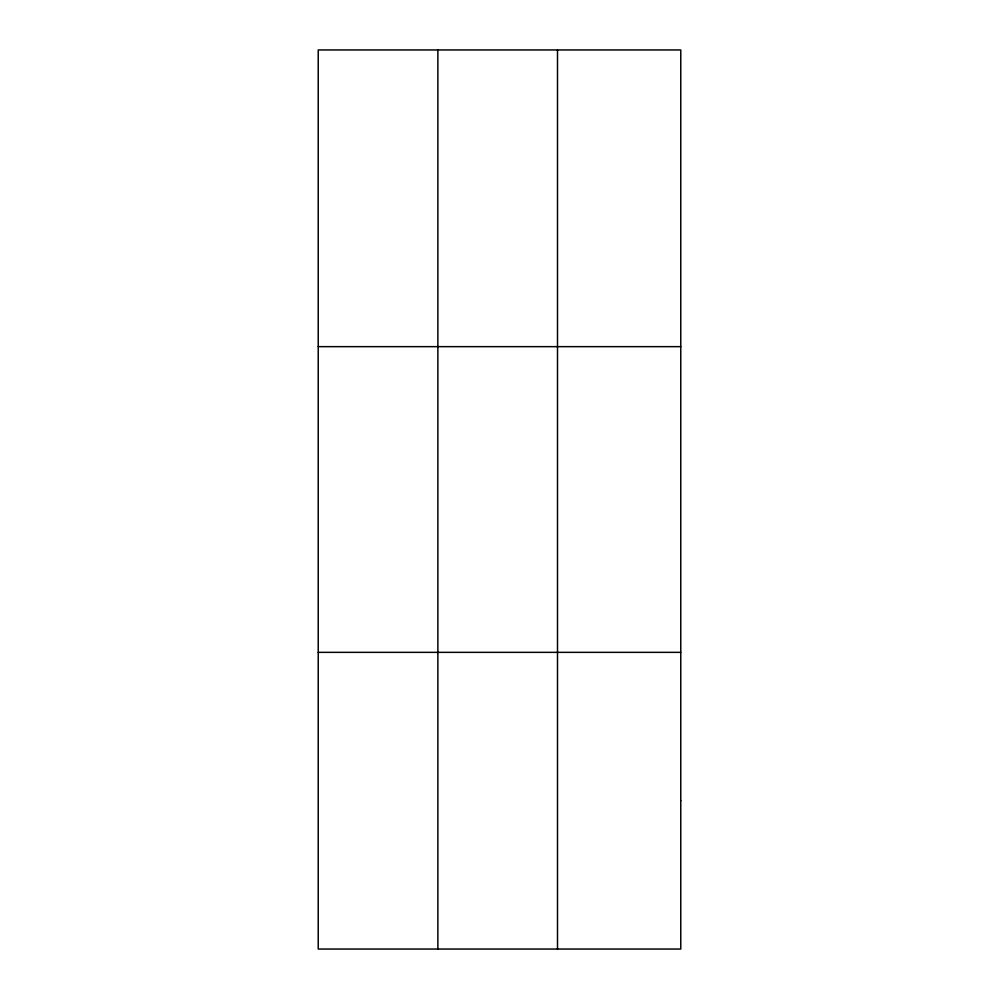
<?xml version="1.0" encoding="UTF-8"?>
<svg xmlns="http://www.w3.org/2000/svg" width="999" height="999" viewBox="0 0 999 999"><rect width="100%" height="100%" fill="white"/><g stroke="black" fill="none" stroke-linecap="round" stroke-linejoin="round"><path stroke-width="1.5" d="M437.874 49.95L437.874 949.05M557.504 49.95L557.504 949.05M318.231 346.653L680.769 346.653M318.231 652.347L680.769 652.347M680.769 800.699L680.769 949.05L318.231 949.05L318.231 49.95L680.769 49.95L680.769 800.699"/></g></svg>
